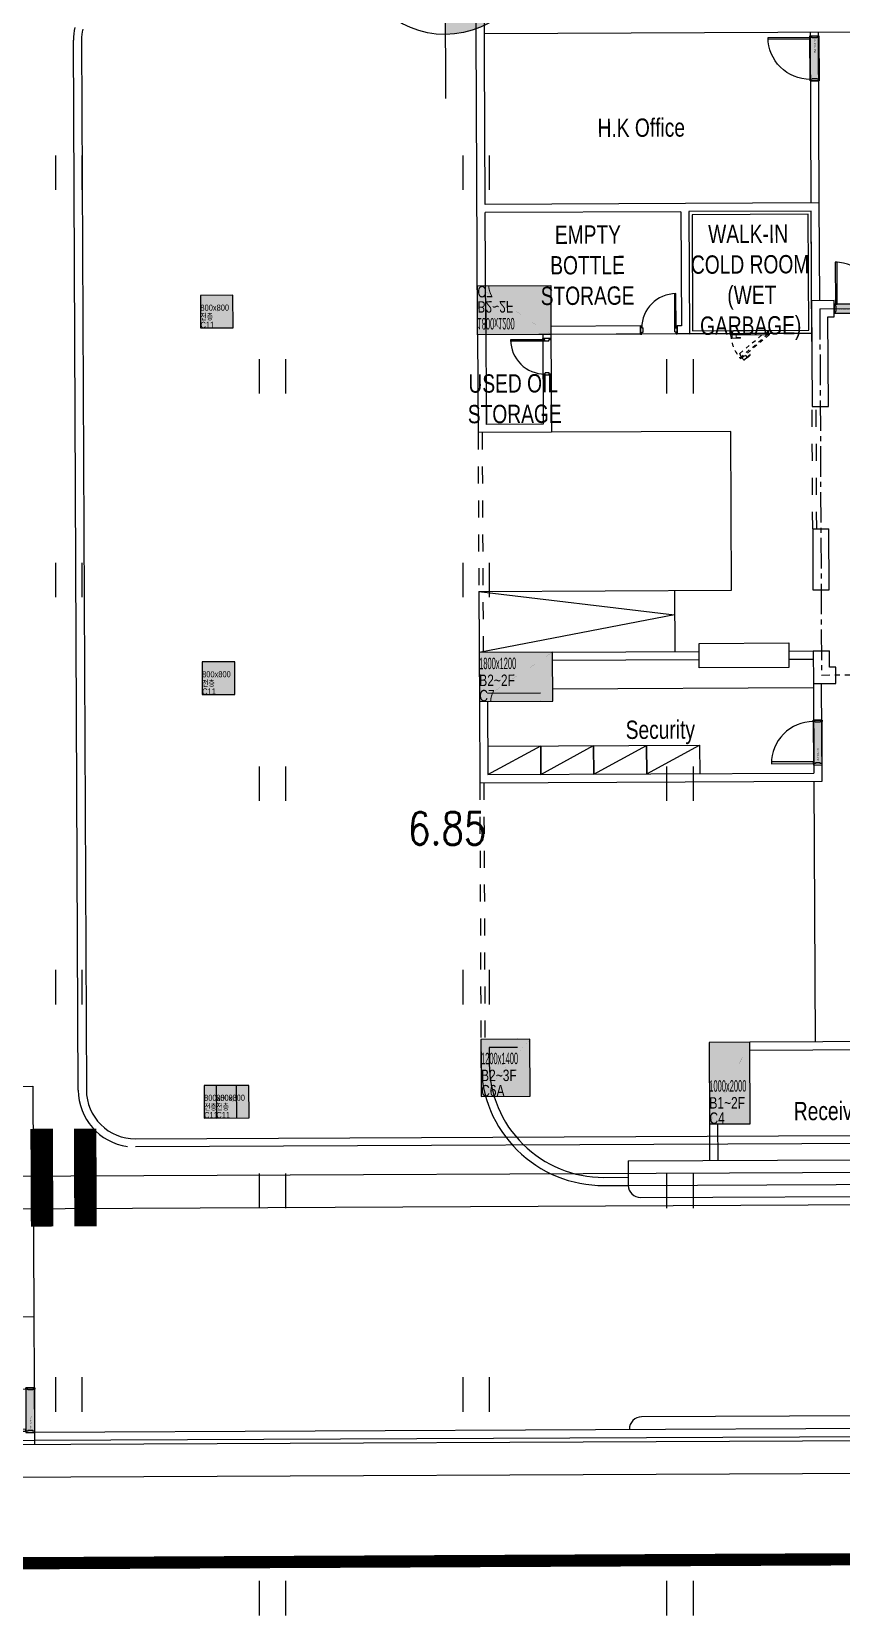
# Model space of a CAD drawing. Extents: x 582395 to 582722, y 2329868 to 2330119.
# Drawn here: x 582573.44 to 582593.31, y 2329956.71 to 2329995.59 of the extents above; entities that cross this region are included whole.
import ezdxf
from ezdxf.enums import TextEntityAlignment as Align

# ---------------------------------------------------------------- set-up
doc = ezdxf.new("R2010")
doc.units = 0
for name, pattern in [('18$0$STYLE_19', [0.83328, 0.41656, -0.41672]), ('ACAD_ISO05W100', [33, 24, -3, 0, -3, 0, -3]), ('CENTER2', [1.125, 0.75, -0.125, 0.125, -0.125]), ('HID', [1.5, 1, -0.5]), ('HIDDEN', [2, 1, -1]), ('PHANTOM', [2.5, 1.25, -0.25, 0.25, -0.25, 0.25, -0.25])]:
    doc.linetypes.add(name, pattern=pattern)
doc.layers.add('2', color=2, linetype='Continuous', lineweight=20)
for name, color, linetype in [('A-254', 254, 'Continuous'), ('A-CEN2', 8, 'CENTER2'), ('A-COL', 2, 'Continuous'), ('A-CON', 2, 'Continuous'), ('A-ELE3', 4, 'Continuous'), ('A-ELE4', 8, 'Continuous'), ('A-HID2', 9, 'HID'), ('A-SITE', 2, 'ACAD_ISO05W100'), ('A-TXT1', 3, 'Continuous'), ('A-WALB', 3, 'Continuous'), ('A-WIN', 6, 'Continuous'), ('dc1', 4, 'Continuous'), ('K', 7, 'Continuous'), ('KITCHEN', 7, 'Continuous'), ('KYHIEU', 3, 'Continuous'), ('L-PLAN', 6, 'Continuous'), ('RG', 11, 'Continuous'), ('X-PLAN$0$A-DOOR', 4, 'Continuous'), ('X-PLAN$0$A-DOORF', 9, 'Continuous'), ('새 블$0$_A-DIM', 7, 'Continuous'), ('새 블$0$boring point', 2, 'Continuous')]:
    doc.layers.add(name, color=color, linetype=linetype)
doc.styles.add('DC', font='romans.shx', dxfattribs={"width": 0.8, "height": 0.8})
doc.styles.add('Hrtext', font='', dxfattribs={"width": 0.8})
doc.styles.add('X-PLAN$0$Standard', font='')
doc.styles.add('새 블$0$arial black', font='')
doc.styles.get('Hrtext').set_extended_font_data('Dotum')
doc.styles.get('X-PLAN$0$Standard').set_extended_font_data('DotumChe')
doc.styles.get('새 블$0$arial black').set_extended_font_data('Arial Black')

# ---------------------------------------------------------------- blocks, each defined once
blk = doc.blocks.new('A$Cf5384032')
at = {"layer": 'A-254'}
h = blk.add_hatch(color=256, dxfattribs=at)
h.dxf.hatch_style = 1
h.paths.add_polyline_path([(500, 1250), (-500, 1250), (-500, -750), (500, -750)])
at = {"layer": 'A-COL'}
blk.add_lwpolyline([(-500, -750), (500, -750), (500, 1250), (-500, 1250)], close=True, dxfattribs=at)
at = {"layer": 'Defpoints', "const_width": 0.7}
blk.add_lwpolyline([(500, 1250), (-500, -750)], dxfattribs=at)
at = {"layer": 'Defpoints', "style": 'Hrtext'}
for s, width, p in [('1000x2000', 0.5, (-500, 40)), ('B1~2F', 0.8, (-500, -375)), ('C4', 0.8, (-500, -750))]:
    blk.add_text(s, height=281.2, dxfattribs=dict(at, width=width)).set_placement(p)
blk = doc.blocks.new('A$C4eba979e')
at = {"layer": 'A-254'}
h = blk.add_hatch(color=256, dxfattribs=at)
h.dxf.hatch_style = 1
h.paths.add_polyline_path([(400, 400), (-400, 400), (-400, -400), (400, -400)])
at = {"layer": 'A-COL'}
blk.add_lwpolyline([(-400, -400), (400, -400), (400, 400), (-400, 400)], close=True, dxfattribs=at)
at = {"layer": 'Defpoints', "const_width": 0.373}
blk.add_lwpolyline([(400, 400), (-400, -400)], dxfattribs=at)
at = {"layer": 'Defpoints', "style": 'Hrtext', "width": 0.8}
for s, p in [('800x800', (-400, 22)), ('C11', (-400, -400)), ('전층', (-400, -200))]:
    blk.add_text(s, height=150, dxfattribs=at).set_placement(p)
blk = doc.blocks.new('A$C31EE5151')
at = {"layer": 'A-254'}
h = blk.add_hatch(color=256, dxfattribs=at)
h.dxf.hatch_style = 1
h.paths.add_polyline_path([(600, 1400), (-600, 1400), (-600, 0), (600, 0)])
at = {"layer": 'A-COL'}
blk.add_lwpolyline([(-600, 0), (600, 0), (600, 1400), (-600, 1400)], close=True, dxfattribs=at)
at = {"layer": 'Defpoints', "const_width": 0.7}
blk.add_lwpolyline([(600, 1400), (-600, 0)], dxfattribs=at)
at = {"layer": 'Defpoints', "style": 'Hrtext'}
for s, width, p in [('1200x1400', 0.5, (-600, 790)), ('B2~3F', 0.8, (-600, 375)), ('C6A', 0.8, (-600, 0))]:
    blk.add_text(s, height=281.2, dxfattribs=dict(at, width=width)).set_placement(p)
blk = doc.blocks.new('A$C470300F8')
at = {"layer": 'A-254'}
h = blk.add_hatch(color=256, dxfattribs=at)
h.dxf.hatch_style = 1
h.paths.add_polyline_path([(0, 600), (0, -600), (1800, -600), (1800, 600)])
at = {"layer": 'A-COL'}
blk.add_lwpolyline([(0, -600), (1800, -600), (1800, 600), (0, 600)], close=True, dxfattribs=at)
at = {"layer": 'Defpoints', "const_width": 0.7}
blk.add_lwpolyline([(1800, 600), (0, -600)], dxfattribs=at)
at = {"layer": 'Defpoints', "style": 'Hrtext'}
for s, width, p in [('1800x1200', 0.5, (0, 190)), ('B2~2F', 0.8, (0, -225)), ('C7', 0.8, (0, -600))]:
    blk.add_text(s, height=281.2, dxfattribs=dict(at, width=width)).set_placement(p)
blk = doc.blocks.new('PD9T')
at = {"color": 1}
for p, q in [((30, 0), (0, 0)), ((0, 0), (0, -200)), ((30, 0), (30, -50)), ((870, 0), (870, -50)), ((900, 0), (870, 0)), ((900, 0), (900, -200)), ((30, -200), (0, -200)), ((60, -50), (30, -50)), ((30, -150), (30, -990)), ((60, -150), (30, -150)), ((60, -50), (60, -150)), ((60, -150), (60, -989)), ((840, -50), (840, -150)), ((870, -50), (840, -50)), ((870, -150), (840, -150)), ((870, -150), (870, -200)), ((900, -200), (870, -200))]:
    blk.add_line(p, q, dxfattribs=at)
blk.add_arc((30, -150), 840, 270, 0, dxfattribs=at)
blk = doc.blocks.new('RD')
at = {"layer": '2', "color": 3, "linetype": 'Continuous'}
for p, q in [((0, 440), (75, 440)), ((0, -416), (0, 416)), ((75, 416), (0, 416)), ((75, -491), (75, 456)), ((75, 456), (106, 456)), ((106, -491), (106, 456)), ((106, -352), (184, -352)), ((177, -248), (178, -248)), ((184, -352), (184, -435)), ((0, -416), (75, -456)), ((0, -460), (75, -460)), ((75, -460), (14, -460)), ((75, -491), (106, -491)), ((163, -456), (106, -456))]:
    blk.add_line(p, q, dxfattribs=at)
for centre, radius, start, end in [((-88, -300), 262, 348.579, 9.408), ((178, -256), 7.78, 90, 189.391), ((177, -256), 7.78, 9.978, 90), ((-73, -300), 262, 348.579, 9.989), ((163, -435), 20.7, 270, 0)]:
    blk.add_arc(centre, radius, start, end, dxfattribs=at)
at = {"layer": 'K', "color": 1, "linetype": 'PHANTOM'}
for p, q in [((43, 354), (85, 433)), ((671, -266), (82, 436)), ((106, 456), (695, -246)), ((564, -266), (43, 354)), ((648, -238), (564, -266)), ((593, -13), (593, -13)), ((605, -138), (665, -88)), ((665, -88), (718, -152)), ((695, -246), (671, -266)), ((715, -181), (672, -218))]:
    blk.add_line(p, q, dxfattribs=at)
at = {"layer": 'K', "color": 3, "linetype": 'HIDDEN'}
for p, q in [((75, 425), (75, 456)), ((75, 456), (106, 456)), ((111, 425), (75, 425))]:
    blk.add_line(p, q, dxfattribs=at)
at = {"layer": 'K', "color": 1, "linetype": 'PHANTOM'}
for centre, radius, start, end in [((48, 481), 973, 273.4461, 311.72), ((598, -19), 7.77, 130, 229.42), ((598, -19), 7.77, 49.983, 130), ((423, -224), 262, 28.578, 49.407), ((435, -214), 262, 28.578, 49.989), ((702, -165), 20.7, 310, 40)]:
    blk.add_arc(centre, radius, start, end, dxfattribs=at)
at = {"layer": 'K', "color": 3, "linetype": 'HIDDEN'}
blk.add_arc((75, 456), 948, 270, 271.8814, dxfattribs=at)
blk = doc.blocks.new('X-PLAN$0$SD-1000-220')
at = {"layer": 'X-PLAN$0$A-DOOR', "true_color": 0xffffff}
h = blk.add_hatch(color=7, dxfattribs=at)
h.dxf.hatch_style = 1
h.paths.add_polyline_path([(0, -192), (1100, -192), (1100, 28), (0, 28)])
at = {"layer": 'X-PLAN$0$A-DOOR'}
for points in [[(35, 28), (80, 28), (80, 1058), (35, 1058)], [(0, -192), (35, -192), (35, -142), (50, -142), (50, -22), (35, -22), (35, 28), (0, 28)], [(1100, -192), (1065, -192), (1065, -142), (1050, -142), (1050, -22), (1065, -22), (1065, 28), (1100, 28)]]:
    blk.add_lwpolyline(points, close=True, dxfattribs=at)
at = {"layer": 'X-PLAN$0$A-DOOR', "color": 7, "true_color": 0xffffff}
blk.add_lwpolyline([(0, -192), (1100, -192), (1100, 28), (0, 28)], close=True, dxfattribs=at)
at = {"layer": 'X-PLAN$0$A-DOORF'}
blk.add_arc((35, 28), 1030, 359.9893, 90.0107, dxfattribs=at)
at = {"layer": 'Defpoints', "linetype": 'Continuous', "style": 'X-PLAN$0$Standard', "text_generation_flag": 6}
blk.add_text('SD-1100-220', height=37.5, rotation=180, dxfattribs=at).set_placement((251, -88), align=Align.MIDDLE)
blk = doc.blocks.new('새 블$0$A$C76023817')
at = {"layer": '새 블$0$boring point'}
h = blk.add_hatch(color=3, dxfattribs=at)
edge = h.paths.add_edge_path()
edge.add_line((0, 0), (0, 1378))
edge.add_ellipse((0, 0), major_axis=(-120, 1373), ratio=1, start_angle=-5.0166, end_angle=84.9834)
edge.add_line((-1378, 0), (0, 0))
h = blk.add_hatch(color=3, dxfattribs=at)
edge = h.paths.add_edge_path()
edge.add_line((0, 0), (0, -1378))
edge.add_ellipse((0, 0), major_axis=(-120, 1373), ratio=1, start_angle=174.9834, end_angle=264.9834)
edge.add_line((1378, 0), (0, 0))
at = {"layer": '새 블$0$boring point', "color": 3}
for p, q in [((0, 2362), (0, -2362)), ((-2362, 0), (2362, 0))]:
    blk.add_line(p, q, dxfattribs=at)
blk.add_ellipse((0, 0), major_axis=(-2, 1378), ratio=1, start_param=4.710742435276957, end_param=10.99392774245654, dxfattribs=at)

msp = doc.modelspace()

# ---------------------------------------------------------------- linework, layer by layer
at = {"color": 8}
msp.add_lwpolyline([(582584.415, 2329981.848), (582589.218, 2329981.27), (582584.422, 2329980.348)], dxfattribs=at)
at = {"layer": 'A-CEN2', "color": 8}
for p, q in [((582592.783, 2329988.787), (582606.483, 2329988.85)), ((582592.783, 2329988.787), (582592.825, 2329979.787)), ((582606.525, 2329979.85), (582592.825, 2329979.787))]:
    msp.add_line(p, q, dxfattribs=at)
at = {"layer": 'A-CON', "color": 8}
for p, q in [((582492.083, 2329967.118), (582649.381, 2329967.85)), ((582491.286, 2329966.314), (582650.185, 2329967.053))]:
    msp.add_line(p, q, dxfattribs=at)
at = {"layer": 'A-CON', "color": 8, "ltscale": 10}
for p, q in [((582667.411, 2329961.333), (582451.014, 2329960.327)), ((582668.215, 2329960.537), (582450.217, 2329959.523))]:
    msp.add_line(p, q, dxfattribs=at)
for points in [[(582593.132, 2329988.988), (582592.582, 2329988.986), (582592.594, 2329986.386)], [(582593.134, 2329988.588), (582593.132, 2329988.988)], [(582592.994, 2329986.388), (582592.984, 2329988.588), (582593.134, 2329988.588)], [(582592.594, 2329986.386), (582592.994, 2329986.388)], [(582592.608, 2329983.386), (582593.008, 2329983.388)], [(582592.608, 2329983.386), (582592.615, 2329981.886)], [(582593.015, 2329981.888), (582593.008, 2329983.388)], [(582592.615, 2329981.886), (582593.015, 2329981.888)], [(582592.622, 2329980.386), (582592.626, 2329979.586), (582593.176, 2329979.588), (582593.174, 2329979.988), (582593.024, 2329979.988), (582593.022, 2329980.388)], [(582592.622, 2329980.386), (582593.022, 2329980.388)], [(582588.08, 2329967.865), (582611.88, 2329967.975)], [(582588.08, 2329967.865), (582588.083, 2329967.265)], [(582588.083, 2329967.265), (582611.883, 2329967.375), (582611.88, 2329967.975)], [(582573.498, 2329964.047), (582573.512, 2329960.997), (582567.562, 2329960.969), (582567.548, 2329964.019), (582573.498, 2329964.047)]]:
    msp.add_lwpolyline(points, dxfattribs=at)
at = {"layer": 'A-ELE3', "color": 8}
for p, q in [((582584.415, 2329981.848), (582584.428, 2329979.148)), ((582589.215, 2329981.87), (582589.222, 2329980.37))]:
    msp.add_line(p, q, dxfattribs=at)
for points in [[(582590.615, 2329981.876), (582590.597, 2329985.776), (582586.197, 2329985.756)], [(582584.415, 2329981.848), (582590.615, 2329981.876)], [(582592.637, 2329977.186), (582592.667, 2329970.786)]]:
    msp.add_lwpolyline(points, dxfattribs=at)
at = {"layer": 'A-ELE4', "color": 8}
for points in [[(582588.083, 2329967.265), (582588.083, 2329967.265, 0.414214), (582588.384, 2329966.966), (582602.564, 2329967.032)], [(582604.753, 2329961.658), (582588.409, 2329961.582, 0.414214), (582588.111, 2329961.28), (582588.111, 2329961.265)]]:
    msp.add_lwpolyline(points, format="xyb", dxfattribs=at)
at = {"layer": 'A-HID2', "color": 8, "linetype": '18$0$STYLE_19'}
for points in [[(582592.608, 2329983.386), (582592.594, 2329986.386)], [(582592.708, 2329983.386), (582592.694, 2329986.386)], [(582584.397, 2329985.748), (582584.422, 2329980.348)], [(582584.497, 2329985.748), (582584.522, 2329980.348)], [(582584.437, 2329977.148), (582584.466, 2329970.848)], [(582584.537, 2329977.148), (582584.566, 2329970.848)]]:
    msp.add_lwpolyline(points, dxfattribs=at)
at = {"layer": 'A-SITE', "const_width": 0.3}
msp.add_lwpolyline([(582670.15, 2330026.75), (582640.01, 2330056.61), (582447.17, 2330055.71), (582447.61, 2329957.39), (582670.47, 2329958.45)], close=True, dxfattribs=at)
at = {"layer": 'A-WALB', "color": 8, "ltscale": 10}
for p, q in [((582592.571, 2329991.386), (582592.551, 2329995.586)), ((582592.771, 2329991.387), (582592.751, 2329995.587)), ((582589.372, 2329991.171), (582589.385, 2329988.371)), ((582589.572, 2329991.172), (582589.586, 2329988.172)), ((582584.583, 2329988.748), (582584.596, 2329985.949)), ((582584.386, 2329988.148), (582584.397, 2329985.748)), ((582592.586, 2329988.186), (582584.586, 2329988.149)), ((582588.386, 2329988.166), (582585.886, 2329988.155)), ((582588.385, 2329988.366), (582586.185, 2329988.356)), ((582588.385, 2329988.366), (582588.386, 2329988.166)), ((582589.385, 2329988.371), (582589.285, 2329988.37)), ((582589.285, 2329988.37), (582589.286, 2329988.17)), ((582589.586, 2329988.172), (582589.286, 2329988.17)), ((582586.197, 2329985.756), (582584.397, 2329985.748)), ((582585.996, 2329985.955), (582584.596, 2329985.949)), ((582584.428, 2329979.148), (582585.928, 2329979.155)), ((582584.627, 2329979.349), (582585.927, 2329979.355)), ((582612.727, 2329970.679), (582591.068, 2329970.578)), ((582587.482, 2329967.462), (582588.082, 2329967.465)), ((582587.483, 2329967.262), (582588.083, 2329967.265)), ((582622.111, 2329961.223), (582573.512, 2329960.997)), ((582622.11, 2329961.423), (582573.521, 2329961.197))]:
    msp.add_line(p, q, dxfattribs=at)
for points in [[(582584.385, 2329988.348), (582584.292, 2330008.197), (582600.442, 2330008.272)], [(582584.571, 2329991.348), (582584.493, 2330007.998), (582600.443, 2330008.072)], [(582584.551, 2329995.548), (582602.551, 2329995.632), (582602.561, 2329993.532)], [(582592.782, 2329988.987), (582592.771, 2329991.387), (582584.571, 2329991.348)], [(582589.372, 2329991.171), (582584.572, 2329991.148)], [(582584.585, 2329988.348), (582584.572, 2329991.148)], [(582592.587, 2329987.986), (582592.572, 2329991.186), (582589.572, 2329991.172)], [(582585.986, 2329988.155), (582585.996, 2329985.955)], [(582586.186, 2329988.156), (582586.197, 2329985.756)], [(582586.222, 2329980.356), (582589.822, 2329980.373)], [(582592.022, 2329980.383), (582592.622, 2329980.386)], [(582586.223, 2329980.156), (582589.823, 2329980.173)], [(582592.023, 2329980.183), (582592.623, 2329980.186)], [(582584.428, 2329979.148), (582584.437, 2329977.148), (582592.837, 2329977.187), (582592.826, 2329979.587)], [(582592.626, 2329979.586), (582592.636, 2329977.386)], [(582584.628, 2329979.149), (582584.636, 2329977.349), (582592.636, 2329977.386)], [(582612.511, 2329974.178), (582612.526, 2329970.878), (582591.067, 2329970.778)], [(582585.366, 2329970.852), (582584.466, 2329970.848), (582584.469, 2329970.248)], [(582585.367, 2329970.652), (582584.667, 2329970.649), (582584.669, 2329970.249)], [(582556.572, 2329969.618), (582573.471, 2329969.697), (582573.498, 2329964.047)], [(582590.076, 2329968.774), (582590.08, 2329967.874)], [(582590.276, 2329968.775), (582590.28, 2329967.875)], [(582573.512, 2329960.997), (582573.512, 2329960.897)]]:
    msp.add_lwpolyline(points, dxfattribs=at)
for points in [[(582584.469, 2329970.348), (582584.469, 2329970.248, 0.414214), (582587.483, 2329967.262, 0.389322)], [(582584.669, 2329970.349), (582584.669, 2329970.249, 0.414214), (582587.482, 2329967.462, 0.414214)]]:
    msp.add_lwpolyline(points, format="xyb", dxfattribs=at)
at = {"layer": 'A-WIN'}
for p, q in [((582574.584, 2329969.602), (582574.464, 2329995.384)), ((582640.878, 2329968.51), (582575.99, 2329968.208))]:
    msp.add_line(p, q, dxfattribs=at)
msp.add_lwpolyline([(582574.664, 2329995.385), (582574.784, 2329969.603, 0.414214), (582575.989, 2329968.408), (582640.877, 2329968.71)], format="xyb", dxfattribs=at)
for centre, radius, start, end in [((582575.864, 2329995.391), 1.4, 167.4037, 180.2665), ((582575.864, 2329995.391), 1.2, 167.4037, 180.2665), ((582575.984, 2329969.608), 1.4, 180.2665, 262.0744)]:
    msp.add_arc(centre, radius, start, end, dxfattribs=at)
at = {"layer": 'KITCHEN', "color": 8}
for points in [[(582589.586, 2329988.172), (582592.586, 2329988.186), (582592.572, 2329991.186), (582589.572, 2329991.172)], [(582589.66, 2329988.247), (582592.51, 2329988.26), (582592.497, 2329991.11), (582589.647, 2329991.097)]]:
    msp.add_lwpolyline(points, close=True, dxfattribs=at)
at = {"layer": 'KYHIEU'}
for p, q in [((582574.022, 2329992.553), (582574.022, 2329991.708)), ((582574.672, 2329992.553), (582574.672, 2329991.708)), ((582584.022, 2329992.553), (582584.022, 2329991.708)), ((582584.672, 2329992.553), (582584.672, 2329991.708)), ((582579.022, 2329987.553), (582579.022, 2329986.708)), ((582579.672, 2329987.553), (582579.672, 2329986.708)), ((582589.022, 2329987.553), (582589.022, 2329986.708)), ((582589.672, 2329987.553), (582589.672, 2329986.708)), ((582574.022, 2329982.553), (582574.022, 2329981.708)), ((582574.672, 2329982.553), (582574.672, 2329981.708)), ((582584.022, 2329982.553), (582584.022, 2329981.708)), ((582584.672, 2329982.553), (582584.672, 2329981.708)), ((582579.022, 2329977.553), (582579.022, 2329976.708)), ((582579.672, 2329977.553), (582579.672, 2329976.708)), ((582589.022, 2329977.553), (582589.022, 2329976.708)), ((582589.672, 2329977.553), (582589.672, 2329976.708)), ((582574.022, 2329972.553), (582574.022, 2329971.708)), ((582574.672, 2329972.553), (582574.672, 2329971.708)), ((582584.022, 2329972.553), (582584.022, 2329971.708)), ((582584.672, 2329972.553), (582584.672, 2329971.708)), ((582579.022, 2329967.553), (582579.022, 2329966.708)), ((582579.672, 2329967.553), (582579.672, 2329966.708)), ((582589.022, 2329967.553), (582589.022, 2329966.708)), ((582589.672, 2329967.553), (582589.672, 2329966.708)), ((582574.022, 2329962.553), (582574.022, 2329961.708)), ((582574.672, 2329962.553), (582574.672, 2329961.708)), ((582584.022, 2329962.553), (582584.022, 2329961.708)), ((582584.672, 2329962.553), (582584.672, 2329961.708)), ((582579.022, 2329957.553), (582579.022, 2329956.708)), ((582579.672, 2329957.553), (582579.672, 2329956.708)), ((582589.022, 2329957.553), (582589.022, 2329956.708)), ((582589.672, 2329957.553), (582589.672, 2329956.708))]:
    msp.add_line(p, q, dxfattribs=at)
at = {"layer": 'L-PLAN', "color": 8}
for points in [[(582589.821, 2329980.573), (582592.021, 2329980.583), (582592.024, 2329979.983), (582589.824, 2329979.973)], [(582585.933, 2329978.055), (582585.933, 2329978.055), (582585.936, 2329977.355), (582585.936, 2329977.355)], [(582587.233, 2329978.061), (582587.233, 2329978.061), (582587.236, 2329977.361), (582587.236, 2329977.361)], [(582588.533, 2329978.067), (582588.533, 2329978.067), (582588.536, 2329977.367), (582588.536, 2329977.367)]]:
    msp.add_lwpolyline(points, close=True, dxfattribs=at)
for points in [[(582586.226, 2329979.456), (582592.626, 2329979.486)], [(582584.633, 2329978.049), (582589.833, 2329978.073), (582589.836, 2329977.373)], [(582584.636, 2329977.349), (582585.933, 2329978.055)], [(582585.936, 2329977.355), (582587.233, 2329978.061)], [(582587.236, 2329977.361), (582588.533, 2329978.067)], [(582588.536, 2329977.367), (582589.833, 2329978.073)]]:
    msp.add_lwpolyline(points, dxfattribs=at)
at = {"layer": 'RG', "color": 11}
msp.add_line((582447.61, 2329957.39), (582670.47, 2329958.45), dxfattribs=at)
msp.add_lwpolyline([(582670.15, 2330026.75), (582640.01, 2330056.61), (582447.17, 2330055.71), (582447.61, 2329957.39), (582670.47, 2329958.45)], close=True, dxfattribs=at)

# ---------------------------------------------------------------- block references
at = {"layer": 'A-COL', "color": 8, "yscale": 0.001, "zscale": 0.001}
for name, p, xscale, rotation in [('A$C470300F8', (582584.383, 2329988.748), -0.001, 180.2665116774999), ('A$C470300F8', (582584.425, 2329979.748), 0.001, 0.2665116774998639), ('A$C31EE5151', (582585.073, 2329969.451), 0.001, 0.2665116774998639)]:
    msp.add_blockref(name, p, dxfattribs=dict(at, xscale=xscale, rotation=rotation))
at = {"layer": 'A-CON', "color": 8, "xscale": 0.001, "yscale": 0.001, "zscale": 0.001, "rotation": 0.2665116774998639}
for name, p in [('A$C4eba979e', (582577.983, 2329988.718)), ('A$C4eba979e', (582578.025, 2329979.718)), ('A$Cf5384032', (582590.572, 2329969.526)), ('A$C4eba979e', (582578.073, 2329969.318)), ('A$C4eba979e', (582578.373, 2329969.319))]:
    msp.add_blockref(name, p, dxfattribs=at)
at = {"layer": 'KITCHEN', "color": 8, "xscale": 0.001, "yscale": 0.001, "zscale": 0.001}
for name, p, rotation in [('PD9T', (582589.286, 2329988.17), 180.2665116774999), ('PD9T', (582586.186, 2329988.056), 270.2665116774999), ('RD', (582591.085, 2329988.254), 270.2665116774999)]:
    msp.add_blockref(name, p, dxfattribs=dict(at, rotation=rotation))
at = {"layer": 'X-PLAN$0$A-DOOR', "color": 8, "yscale": 0.001, "zscale": 0.001}
for p, xscale, rotation in [((582592.57, 2329995.486), -0.001, 90.26651167749988), ((582593.132, 2329988.87), 0.001, 0.2665116774998639), ((582592.653, 2329977.586), 0.001, 90.26651167749988), ((582573.329, 2329961.196), 0.001, 90.26651167749988)]:
    msp.add_blockref('X-PLAN$0$SD-1000-220', p, dxfattribs=dict(at, xscale=xscale, rotation=rotation))
at = {"layer": '새 블$0$boring point', "color": 3, "xscale": 0.001599999995588582, "yscale": 0.001599999995588582, "zscale": 0.001599999995588582, "rotation": 0.2665113246747969}
msp.add_blockref('새 블$0$A$C76023817', (582583.583, 2329997.727), dxfattribs=at)

# ---------------------------------------------------------------- texts
at = {"layer": 'A-TXT1', "color": 8, "style": 'Hrtext', "width": 0.8}
for s, p in [('H.K Office', (582588.402, 2329993.234)), ('Receiving / Holding RM.', (582594.671, 2329969.1))]:
    msp.add_text(s, height=0.45, rotation=0.2665, dxfattribs=at).set_placement(p, align=Align.MIDDLE_CENTER)
at = {"layer": 'A-TXT1', "color": 8, "char_height": 0.45, "attachment_point": 1, "rotation": 0.2665, "style": 'Hrtext'}
for s, insert in [('\\pi0.70299;{\\fDotum|b0|i0|c129|p50;EMPTY \\P\\pi0.58576;BOTTLE\\P\\pi0.34812;STORAGE}', (582585.577, 2329990.827)), ('\\pi0.44484;{\\fDotum|b0|i0|c129|p50;WALK-IN \\P\\pi0.01914;COLD ROOM \\P\\pi0.90839;(WET \\P\\pi0.23626;GARBAGE)}', (582589.597, 2329990.846)), ('\\pi0.36741;{\\fDotum|b0|i0|c129|p50;USED OIL\\P\\pi0.34812;STORAGE}', (582583.792, 2329987.174))]:
    msp.add_mtext_dynamic_manual_height_columns(s, width=2.98226, gutter_width=1.5, heights=[0], dxfattribs=dict(at, insert=insert))
at = {"layer": 'A-TXT1', "color": 8, "insert": (582588.018, 2329978.675), "char_height": 0.45, "width": 2.98226, "attachment_point": 1, "rotation": 0.2665, "style": 'Hrtext'}
msp.add_mtext('Security', dxfattribs=at)
at = {"layer": 'dc1', "style": 'DC', "width": 0.8}
msp.add_text('6.85', height=0.8001, dxfattribs=at).set_placement((582582.678, 2329975.63))
at = {"layer": '새 블$0$_A-DIM', "color": 3, "style": '새 블$0$arial black'}
msp.add_text('III', height=2.4, rotation=0.2665, dxfattribs=at).set_placement((582573.692, 2329967.454), align=Align.MIDDLE_CENTER)

doc.saveas('drawing.dxf')
